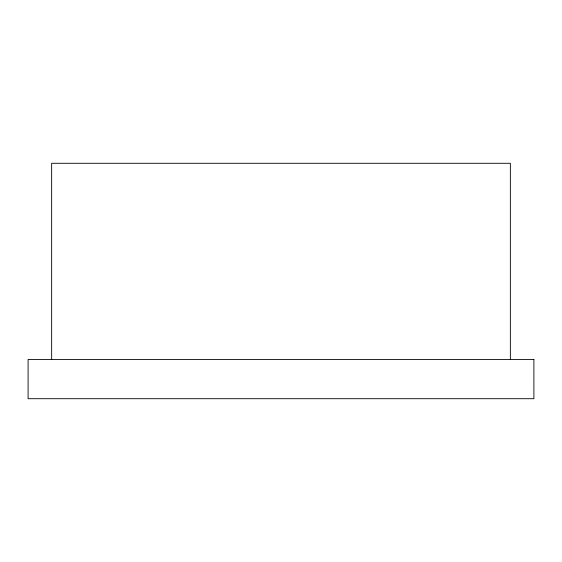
<?xml version="1.0" encoding="UTF-8"?>
<svg xmlns="http://www.w3.org/2000/svg" width="562" height="562" viewBox="0 0 562 562"><rect width="100%" height="100%" fill="white"/><g stroke="black" fill="none" stroke-linecap="round" stroke-linejoin="round"><path stroke-width="0.84" d="M510.359 359.469L510.359 163.296L51.641 163.296L51.662 359.469M533.9 359.469L28.1 359.469L28.1 398.704L533.9 398.704L533.893 359.469"/></g></svg>
